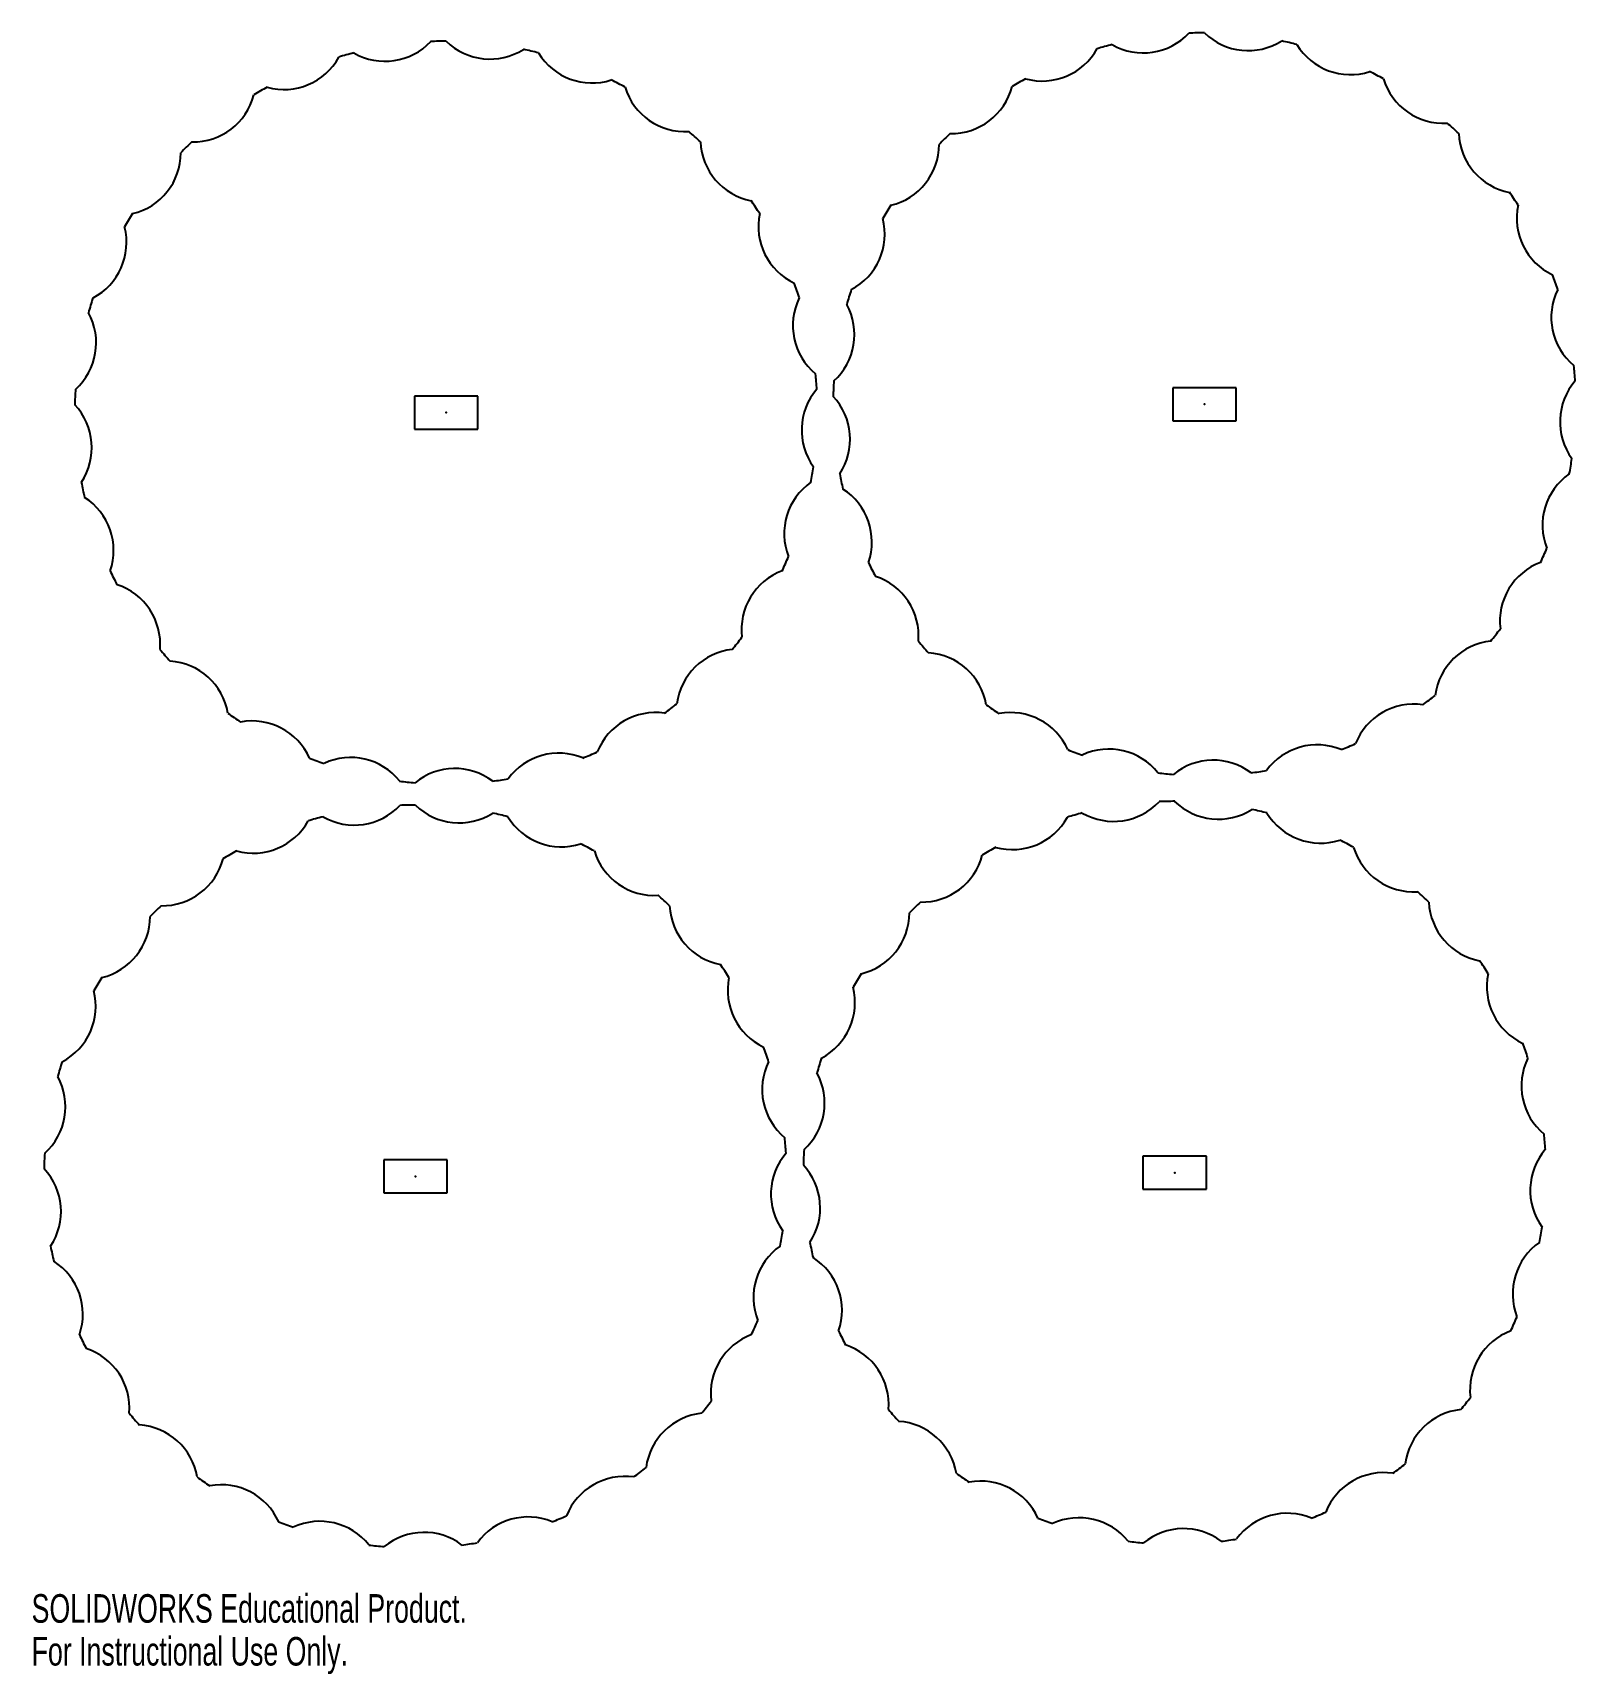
# Model space of a CAD drawing. Header units: millimetres. Extents: x 0 to 150, y 0 to 159.
import ezdxf

# ---------------------------------------------------------------- set-up
doc = ezdxf.new("R2010")
doc.units = ezdxf.units.MM
doc.header["$PDSIZE"] = -1
doc.styles.add('SLDTEXTSTYLE0', font='TXT', dxfattribs={"width": 0.7})

msp = doc.modelspace()

# ---------------------------------------------------------------- linework, layer by layer
at = {"color": 7, "linetype": 'Continuous', "lineweight": 25}
for p, q in [((116.77, 124.64), (110.62, 124.64)), ((110.62, 124.64), (110.62, 121.44)), ((116.77, 121.44), (116.77, 124.64)), ((43.26, 123.83), (37.11, 123.83)), ((37.11, 123.83), (37.11, 120.63)), ((43.26, 120.63), (43.26, 123.83)), ((110.62, 121.44), (116.77, 121.44)), ((37.11, 120.63), (43.26, 120.63)), ((40.28, 49.8), (34.13, 49.8)), ((34.13, 49.8), (34.13, 46.6)), ((40.28, 46.6), (40.28, 49.8)), ((113.87, 50.16), (107.72, 50.16)), ((107.72, 50.16), (107.72, 46.96)), ((113.87, 46.96), (113.87, 50.16)), ((34.13, 46.6), (40.28, 46.6)), ((107.72, 46.96), (113.87, 46.96))]:
    msp.add_line(p, q, dxfattribs=at)
at = {"color": 7, "linetype": 'Continuous'}
for p, q in [((113.69, 123.04), (113.69, 123.1)), ((113.69, 123.04), (113.72, 123.04)), ((40.18, 122.23), (40.18, 122.29)), ((40.18, 122.23), (40.18, 122.29)), ((40.18, 122.23), (40.21, 122.23)), ((40.18, 122.23), (40.21, 122.23)), ((37.2, 48.2), (37.2, 48.26)), ((37.2, 48.2), (37.23, 48.2)), ((110.8, 48.56), (110.8, 48.61)), ((110.8, 48.56), (110.83, 48.56))]:
    msp.add_line(p, q, dxfattribs=at)
at = {"color": 7, "linetype": 'Continuous', "lineweight": 25}
for centre, radius, start, end in [((34.26, 162.38), 6.09, 240.2075, 316.5925), ((40.18, 122.23), 36, 90, 92.4), ((44.43, 162.59), 6.09, 225.8075, 302.1925), ((97.96, 160.46), 6.09, 254.6075, 330.9925), ((113.69, 123.04), 36, 104.4, 106.8), ((107.76, 163.19), 6.09, 240.2075, 316.5925), ((113.69, 123.04), 36, 90, 92.4), ((117.93, 163.41), 6.09, 225.8075, 302.1925), ((113.69, 123.04), 36, 75.6, 78), ((127.84, 161.08), 6.09, 211.4075, 287.7925), ((24.46, 159.64), 6.09, 254.6075, 330.9925), ((40.18, 122.23), 36, 104.4, 106.8), ((40.18, 122.23), 36, 75.6, 78), ((54.33, 160.27), 6.09, 211.4075, 287.7925), ((40.18, 122.23), 36, 61.2, 63.6), ((113.69, 123.04), 36, 118.8, 121.2), ((113.69, 123.04), 36, 61.2, 63.6), ((136.85, 156.37), 6.09, 197.0075, 273.3925), ((15.65, 154.56), 6.09, 269.0075, 345.3925), ((40.18, 122.23), 36, 118.8, 121.2), ((63.35, 155.56), 6.09, 197.0075, 273.3925), ((89.15, 155.37), 6.09, 269.0075, 345.3925), ((113.69, 123.04), 36, 46.8, 49.2), ((40.18, 122.23), 36, 133.2, 135.6), ((40.18, 122.23), 36, 46.8, 49.2), ((70.91, 148.75), 6.09, 182.6075, 258.9925), ((81.88, 148.25), 6.09, 283.4075, 359.7925), ((113.69, 123.04), 36, 133.2, 135.6), ((144.41, 149.56), 6.09, 182.6075, 258.9925), ((8.38, 147.44), 6.09, 283.4075, 359.7925), ((113.69, 123.04), 36, 32.4, 34.8), ((40.18, 122.23), 36, 32.4, 34.8), ((113.69, 123.04), 36, 147.6, 150), ((150.04, 141.09), 6.09, 168.2075, 244.5925), ((3.11, 138.74), 6.09, 297.8075, 14.1925), ((40.18, 122.23), 36, 147.6, 150), ((76.54, 140.28), 6.09, 168.2075, 244.5925), ((76.61, 139.55), 6.09, 297.8075, 14.1925), ((113.69, 123.04), 36, 18, 20.4), ((40.18, 122.23), 36, 18, 20.4), ((113.69, 123.04), 36, 162, 164.4), ((153.39, 131.48), 6.09, 153.8075, 230.1925), ((40.18, 122.23), 36, 162, 164.4), ((79.88, 130.67), 6.09, 153.8075, 230.1925), ((73.67, 129.81), 6.09, 312.2075, 28.5925), ((0.17, 129), 6.09, 312.2075, 28.5925), ((40.18, 122.23), 36, 3.6, 6), ((113.69, 123.04), 36, 3.6, 6), ((40.18, 122.23), 36, 176.4, 178.8), ((80.73, 120.53), 6.09, 139.4075, 215.7925), ((113.69, 123.04), 36, 176.4, 178.8), ((154.24, 121.34), 6.09, 139.4075, 215.7925), ((-0.26, 118.83), 6.09, 326.6075, 42.9925), ((73.25, 119.65), 6.09, 326.6075, 42.9925), ((113.69, 123.04), 36, 349.2, 351.6), ((40.18, 122.23), 36, 349.2, 351.6), ((113.69, 123.04), 36, 190.8, 193.2), ((152.54, 111.31), 6.09, 125.0075, 201.3925), ((40.18, 122.23), 36, 190.8, 193.2), ((79.04, 110.5), 6.09, 125.0075, 201.3925), ((75.36, 109.69), 6.09, 341.0075, 57.3925), ((1.86, 108.88), 6.09, 341.0075, 57.3925), ((40.18, 122.23), 36, 334.8, 337.2), ((113.69, 123.04), 36, 334.8, 337.2), ((40.18, 122.23), 36, 205.2, 207.6), ((74.9, 101.2), 6.09, 110.6075, 186.9925), ((113.69, 123.04), 36, 205.2, 207.6), ((148.41, 102.02), 6.09, 110.6075, 186.9925), ((6.38, 99.77), 6.09, 355.4075, 71.7925), ((79.89, 100.58), 6.09, 355.4075, 71.7925), ((40.18, 122.23), 36, 320.4, 322.8), ((113.69, 123.04), 36, 320.4, 322.8), ((40.18, 122.23), 36, 219.6, 222), ((68.58, 93.23), 6.09, 96.2075, 172.5925), ((113.69, 123.04), 36, 219.6, 222), ((86.53, 92.88), 6.09, 9.8075, 86.1925), ((142.09, 94.04), 6.09, 96.2075, 172.5925), ((13.03, 92.07), 6.09, 9.8075, 86.1925), ((40.18, 122.23), 36, 306, 308.4), ((113.69, 123.04), 36, 234, 236.4), ((133.98, 87.89), 6.09, 81.8075, 158.1925), ((113.69, 123.04), 36, 306, 308.4), ((40.18, 122.23), 36, 234, 236.4), ((21.38, 86.26), 6.09, 24.2075, 100.5925), ((60.48, 87.08), 6.09, 81.8075, 158.1925), ((94.89, 87.07), 6.09, 24.2075, 100.5925), ((51.1, 83.14), 6.09, 67.4075, 143.7925), ((40.18, 122.23), 36, 291.6, 294), ((113.69, 123.04), 36, 248.4, 250.8), ((104.42, 83.53), 6.09, 38.6075, 114.9925), ((124.61, 83.95), 6.09, 67.4075, 143.7925), ((113.69, 123.04), 36, 291.6, 294), ((40.18, 122.23), 36, 248.4, 250.8), ((30.92, 82.72), 6.09, 38.6075, 114.9925), ((41.03, 81.65), 6.09, 53.0075, 129.3925), ((114.54, 82.46), 6.09, 53.0075, 129.3925), ((113.69, 123.04), 36, 277.2, 279.6), ((40.18, 122.23), 36, 262.8, 265.2), ((40.18, 122.23), 36, 277.2, 279.6), ((113.69, 123.04), 36, 262.8, 265.2), ((104.87, 88.71), 6.09, 240.2075, 316.5925), ((110.8, 48.56), 36, 90, 92.4), ((115.04, 88.92), 6.09, 225.8075, 302.1925), ((37.2, 48.2), 36, 104.4, 106.8), ((31.28, 88.35), 6.09, 240.2075, 316.5925), ((37.2, 48.2), 36, 90, 92.4), ((41.45, 88.56), 6.09, 225.8075, 302.1925), ((37.2, 48.2), 36, 75.6, 78), ((51.35, 86.24), 6.09, 211.4075, 287.7925), ((95.07, 85.97), 6.09, 254.6075, 330.9925), ((110.8, 48.56), 36, 104.4, 106.8), ((110.8, 48.56), 36, 75.6, 78), ((124.94, 86.6), 6.09, 211.4075, 287.7925), ((21.48, 85.62), 6.09, 254.6075, 330.9925), ((37.2, 48.2), 36, 118.8, 121.2), ((37.2, 48.2), 36, 61.2, 63.6), ((60.37, 81.53), 6.09, 197.0075, 273.3925), ((110.8, 48.56), 36, 118.8, 121.2), ((110.8, 48.56), 36, 61.2, 63.6), ((133.96, 81.88), 6.09, 197.0075, 273.3925), ((12.67, 80.53), 6.09, 269.0075, 345.3925), ((86.26, 80.88), 6.09, 269.0075, 345.3925), ((37.2, 48.2), 36, 46.8, 49.2), ((110.8, 48.56), 36, 133.2, 135.6), ((110.8, 48.56), 36, 46.8, 49.2), ((141.52, 75.08), 6.09, 182.6075, 258.9925), ((5.4, 73.41), 6.09, 283.4075, 359.7925), ((37.2, 48.2), 36, 133.2, 135.6), ((67.93, 74.72), 6.09, 182.6075, 258.9925), ((78.99, 73.77), 6.09, 283.4075, 359.7925), ((37.2, 48.2), 36, 32.4, 34.8), ((110.8, 48.56), 36, 32.4, 34.8), ((37.2, 48.2), 36, 147.6, 150), ((73.56, 66.25), 6.09, 168.2075, 244.5925), ((110.8, 48.56), 36, 147.6, 150), ((147.15, 66.6), 6.09, 168.2075, 244.5925), ((0.13, 64.71), 6.09, 297.8075, 14.1925), ((73.72, 65.06), 6.09, 297.8075, 14.1925), ((37.2, 48.2), 36, 18, 20.4), ((110.8, 48.56), 36, 18, 20.4), ((37.2, 48.2), 36, 162, 164.4), ((76.9, 56.64), 6.09, 153.8075, 230.1925), ((110.8, 48.56), 36, 162, 164.4), ((150.5, 56.99), 6.09, 153.8075, 230.1925), ((-2.81, 54.97), 6.09, 312.2075, 28.5925), ((70.78, 55.32), 6.09, 312.2075, 28.5925), ((37.2, 48.2), 36, 3.6, 6), ((110.8, 48.56), 36, 3.6, 6), ((37.2, 48.2), 36, 176.4, 178.8), ((77.75, 46.5), 6.09, 139.4075, 215.7925), ((110.8, 48.56), 36, 176.4, 178.8), ((151.35, 46.86), 6.09, 139.4075, 215.7925), ((-3.24, 44.8), 6.09, 326.6075, 42.9925), ((70.35, 45.16), 6.09, 326.6075, 42.9925), ((110.8, 48.56), 36, 349.2, 351.6), ((37.2, 48.2), 36, 190.8, 193.2), ((76.06, 36.47), 6.09, 125.0075, 201.3925), ((37.2, 48.2), 36, 349.2, 351.6), ((110.8, 48.56), 36, 190.8, 193.2), ((149.65, 36.83), 6.09, 125.0075, 201.3925), ((-1.12, 34.85), 6.09, 341.0075, 57.3925), ((72.47, 35.21), 6.09, 341.0075, 57.3925), ((37.2, 48.2), 36, 334.8, 337.2), ((110.8, 48.56), 36, 334.8, 337.2), ((37.2, 48.2), 36, 205.2, 207.6), ((71.92, 27.18), 6.09, 110.6075, 186.9925), ((110.8, 48.56), 36, 205.2, 207.6), ((76.99, 26.1), 6.09, 355.4075, 71.7925), ((145.51, 27.53), 6.09, 110.6075, 186.9925), ((3.4, 25.74), 6.09, 355.4075, 71.7925), ((37.2, 48.2), 36, 320.4, 322.8), ((110.8, 48.56), 36, 219.6, 222), ((139.19, 19.56), 6.09, 96.2075, 172.5925), ((110.8, 48.56), 36, 320.4, 322.8), ((37.2, 48.2), 36, 219.6, 222), ((10.05, 18.04), 6.09, 9.8075, 86.1925), ((65.6, 19.2), 6.09, 96.2075, 172.5925), ((83.64, 18.39), 6.09, 9.8075, 86.1925), ((57.5, 13.05), 6.09, 81.8075, 158.1925), ((37.2, 48.2), 36, 306, 308.4), ((110.8, 48.56), 36, 234, 236.4), ((131.09, 13.41), 6.09, 81.8075, 158.1925), ((110.8, 48.56), 36, 306, 308.4), ((37.2, 48.2), 36, 234, 236.4), ((18.4, 12.23), 6.09, 24.2075, 100.5925), ((91.99, 12.59), 6.09, 24.2075, 100.5925), ((37.2, 48.2), 36, 248.4, 250.8), ((27.94, 8.69), 6.09, 38.6075, 114.9925), ((48.12, 9.11), 6.09, 67.4075, 143.7925), ((37.2, 48.2), 36, 291.6, 294), ((110.8, 48.56), 36, 248.4, 250.8), ((101.53, 9.04), 6.09, 38.6075, 114.9925), ((121.71, 9.47), 6.09, 67.4075, 143.7925), ((110.8, 48.56), 36, 291.6, 294), ((38.05, 7.62), 6.09, 53.0075, 129.3925), ((110.8, 48.56), 36, 262.8, 265.2), ((111.65, 7.98), 6.09, 53.0075, 129.3925), ((110.8, 48.56), 36, 277.2, 279.6), ((37.2, 48.2), 36, 262.8, 265.2), ((37.2, 48.2), 36, 277.2, 279.6)]:
    msp.add_arc(centre, radius, start, end, dxfattribs=at)
at = {"color": 7, "linetype": 'Continuous'}
for p in [(113.69, 123.04), (40.18, 122.23), (40.18, 122.23), (37.2, 48.2), (110.8, 48.56)]:
    msp.add_point(p, dxfattribs=at)

# ---------------------------------------------------------------- texts
at = {"color": 7, "linetype": 'Continuous', "char_height": 2.768, "attachment_point": 1, "style": 'SLDTEXTSTYLE0'}
for s, insert in [('SOLIDWORKS Educational Product.', (0, 7.72)), ('For Instructional Use Only.', (0, 3.57))]:
    msp.add_mtext(s, dxfattribs=dict(at, insert=insert))

doc.saveas('drawing.dxf')
